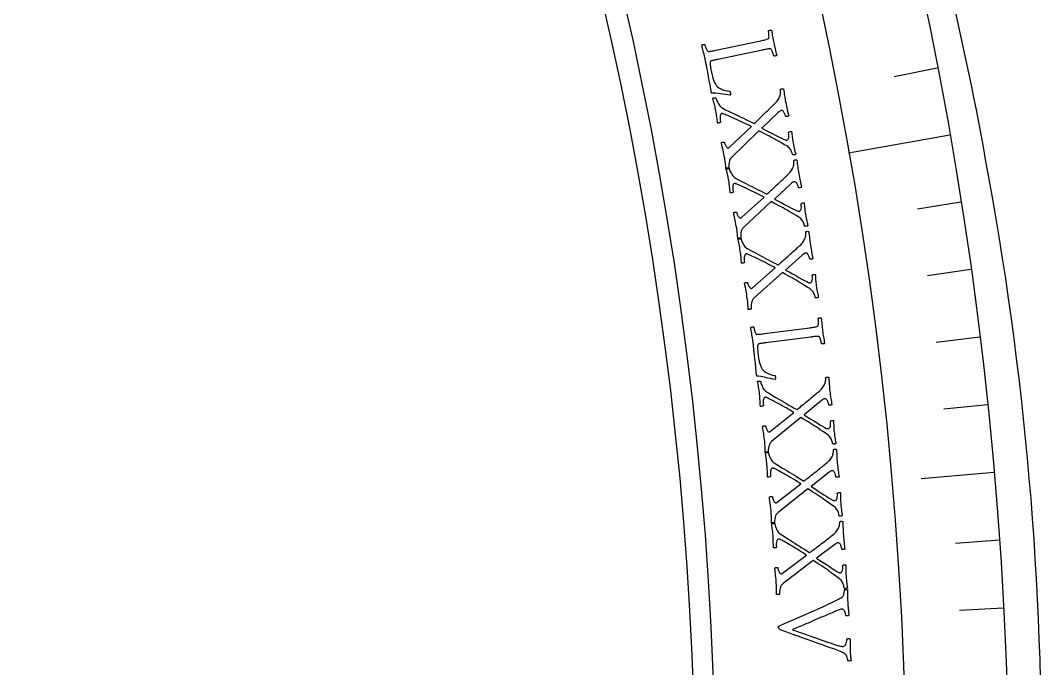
# Model space of a CAD drawing. Header units: millimetres. Extents: x -76 to 76, y -76 to 86.
# Drawn here: x 56.45 to 76.24, y 2.79 to 15.36 of the extents above; entities that cross this region are included whole.
import ezdxf

# ---------------------------------------------------------------- set-up
doc = ezdxf.new("R2010")
doc.units = ezdxf.units.MM
for name, color, linetype in [('CUT_INNER', 6, 'Continuous'), ('CUT_OUTER', 1, 'Continuous'), ('ENGRAVE', 7, 'Continuous'), ('ENGRAVE_FINE', 8, 'Continuous'), ('TEXT', 5, 'Continuous')]:
    doc.layers.add(name, color=color, linetype=linetype)

msp = doc.modelspace()

# ---------------------------------------------------------------- linework, layer by layer
at = {"layer": 'CUT_INNER'}
for centre, radius, start, end in [((0.0001, -0.0002), 69.5399, 92.274707, 357.539245), ((0.0006, 0.0002), 69.5394, 357.538874, 87.725814)]:
    msp.add_arc(centre, radius, start, end, dxfattribs=at)
at = {"layer": 'CUT_OUTER'}
for centre, radius, start, end in [((21.7456, 3.2708), 54.2327, 9.97175, 18.23395), ((13.0817, 1.0018), 63.163, 359.300197, 10.638006)]:
    msp.add_arc(centre, radius, start, end, dxfattribs=at)
at = {"layer": 'ENGRAVE'}
for points in [[(74.4637, 13.13), (72.5042, 12.7845)], [(75.3247, 6.5901), (73.9089, 6.4662)]]:
    msp.add_lwpolyline(points, dxfattribs=at)
for radius in [75.6124, 73.6227, 69.9276]:
    msp.add_circle((0, 0), radius, dxfattribs=at)
at = {"layer": 'ENGRAVE_FINE'}
for points in [[(74.2232, 14.4275), (73.3861, 14.2648)], [(74.6815, 11.8284), (73.8393, 11.695)], [(74.8765, 10.5232), (74.0321, 10.4045)], [(75.0488, 9.2148), (74.2024, 9.1109)], [(75.1982, 7.9036), (74.3501, 7.8145)], [(75.4282, 5.2745), (74.5776, 5.215)], [(75.5088, 3.9572), (74.6572, 3.9126)]]:
    msp.add_lwpolyline(points, dxfattribs=at)
at = {"layer": 'TEXT'}
for points in [[(69.9707, 14.6009), (69.9684, 14.6004), (69.9655, 14.5998), (69.9621, 14.5991), (69.9582, 14.5983), (69.9482, 14.5962), (69.9366, 14.5937), (69.9237, 14.591), (69.9093, 14.5881), (69.8946, 14.5848), (69.8806, 14.5815), (69.8673, 14.5781), (69.8546, 14.5745), (69.8437, 14.5708), (69.8355, 14.5672), (69.83, 14.5637), (69.8272, 14.5601), (69.8229, 14.5478), (69.8203, 14.5346), (69.8194, 14.5206), (69.8201, 14.5057), (69.8223, 14.4882), (69.8258, 14.4666), (69.8305, 14.4408), (69.8365, 14.4107), (69.8599, 14.2967), (69.8669, 14.2672), (69.8757, 14.2365), (69.8866, 14.2048), (69.8994, 14.172), (69.9139, 14.1406), (69.9295, 14.113), (69.9464, 14.0894), (69.9646, 14.0696), (69.9831, 14.0542), (70.0041, 14.04), (70.0276, 14.0269), (70.0536, 14.0151), (70.0827, 14.0046), (70.1159, 13.9959), (70.1531, 13.9889), (70.1942, 13.9836), (70.2004, 13.9813), (70.2055, 13.9761), (70.2095, 13.968), (70.2125, 13.957), (70.2152, 13.9396), (70.2156, 13.9251), (70.2139, 13.9134), (70.2099, 13.9045), (70.1646, 13.911), (70.1179, 13.9179), (70.0697, 13.9251), (70.0201, 13.9327), (69.9718, 13.9394), (69.9275, 13.9437), (69.8871, 13.9457), (69.8507, 13.9454), (69.8346, 14.0272), (69.819, 14.1088), (69.8038, 14.1902), (69.7892, 14.2715), (69.7739, 14.3552), (69.7569, 14.444), (69.7382, 14.5378), (69.7178, 14.6366), (69.7104, 14.6708), (69.703, 14.7032), (69.6956, 14.7336), (69.6881, 14.7621), (69.6808, 14.79), (69.6737, 14.8185), (69.6669, 14.8476), (69.6604, 14.8772), (69.6645, 14.8819), (69.6705, 14.8856), (69.6783, 14.8886), (69.6879, 14.8907), (69.6977, 14.8919), (69.7061, 14.8921), (69.713, 14.8914), (69.7186, 14.8897), (69.7204, 14.8822), (69.7231, 14.8723), (69.7268, 14.8598), (69.7314, 14.8448), (69.7368, 14.8289), (69.7427, 14.8134), (69.7492, 14.7985), (69.7562, 14.7841), (69.7633, 14.7718), (69.77, 14.763), (69.7761, 14.7577), (69.7817, 14.756), (69.7959, 14.7551), (69.8117, 14.7556), (69.8291, 14.7573), (69.8482, 14.7603), (69.8684, 14.7641), (69.8894, 14.7682), (69.9112, 14.7726), (69.9337, 14.7773), (70.8009, 14.9605), (70.8234, 14.9654), (70.8453, 14.9702), (70.8665, 14.975), (70.887, 14.9798), (70.9061, 14.9849), (70.923, 14.9905), (70.9378, 14.9965), (70.9505, 15.0031), (70.9557, 15.0072), (70.9594, 15.0147), (70.9616, 15.0255), (70.9623, 15.0397), (70.9619, 15.0558), (70.9611, 15.0722), (70.9598, 15.0889), (70.958, 15.1059), (70.956, 15.1218), (70.9543, 15.1349), (70.9527, 15.1453), (70.9512, 15.1529), (70.9556, 15.1568), (70.9616, 15.1604), (70.9693, 15.1636), (70.9788, 15.1665), (70.9884, 15.1685), (70.9967, 15.169), (71.0037, 15.1679), (71.0094, 15.1654), (71.015, 15.1336), (71.0204, 15.1022), (71.0257, 15.0709), (71.0307, 15.0399), (71.0357, 15.0092), (71.0411, 14.9788), (71.0469, 14.9488), (71.0529, 14.9191), (71.0595, 14.8888), (71.0663, 14.8589), (71.0735, 14.8295), (71.0809, 14.8006), (71.0885, 14.7716), (71.0961, 14.7419), (71.1037, 14.7115), (71.1113, 14.6804), (71.1071, 14.6757), (71.1011, 14.672), (71.0933, 14.669), (71.0837, 14.667), (71.0738, 14.6659), (71.0655, 14.6657), (71.0585, 14.6665), (71.053, 14.6684), (71.0512, 14.676), (71.0485, 14.6861), (71.0449, 14.6988), (71.0403, 14.7141), (71.0351, 14.7303), (71.0296, 14.746), (71.0238, 14.761), (71.0178, 14.7754), (71.0115, 14.7878), (71.0052, 14.7969), (70.9987, 14.8027), (70.992, 14.8052), (70.9803, 14.8057), (70.9671, 14.8052), (70.9524, 14.8037), (70.9364, 14.8013), (70.9193, 14.7982), (70.9014, 14.7948), (70.8827, 14.7911), (70.8634, 14.7871), (70.8602, 14.7865), (70.8571, 14.7858), (70.854, 14.7852), (70.8509, 14.7845), (70.8477, 14.7839), (70.8446, 14.7832), (70.8415, 14.7826), (70.8384, 14.7819)], [(71.2853, 13.766), (71.2926, 13.7288), (71.3001, 13.6932), (71.3076, 13.6593), (71.3152, 13.627), (71.3227, 13.5957), (71.3301, 13.5646), (71.3372, 13.5337), (71.3442, 13.5031), (71.3393, 13.5003), (71.3323, 13.4976), (71.323, 13.495), (71.3116, 13.4926), (71.3005, 13.491), (71.2924, 13.4911), (71.2872, 13.4929), (71.2849, 13.4963), (71.283, 13.5046), (71.2801, 13.5146), (71.2762, 13.5263), (71.2713, 13.5397), (71.2654, 13.5537), (71.2585, 13.5669), (71.2507, 13.5794), (71.242, 13.5911), (71.2323, 13.6008), (71.2214, 13.6069), (71.2095, 13.6095), (71.1964, 13.6087), (71.1844, 13.6047), (71.171, 13.5973), (71.1565, 13.5863), (71.1407, 13.5718), (70.8223, 13.2651), (70.8916, 13.2307), (70.9588, 13.197), (71.024, 13.1639), (71.0872, 13.1314), (71.1458, 13.1016), (71.1973, 13.0764), (71.2417, 13.0558), (71.279, 13.04), (71.2848, 13.0381), (71.2904, 13.0369), (71.2959, 13.0363), (71.3013, 13.0364), (71.3061, 13.0368), (71.3098, 13.0372), (71.3125, 13.0374), (71.314, 13.0377), (71.3213, 13.0406), (71.3286, 13.0469), (71.3357, 13.0564), (71.3428, 13.0692), (71.348, 13.0872), (71.3495, 13.1125), (71.3471, 13.1451), (71.341, 13.1848), (71.3429, 13.1881), (71.3477, 13.1913), (71.3553, 13.1943), (71.3658, 13.1971), (71.3769, 13.1993), (71.3865, 13.2006), (71.3944, 13.2009), (71.4008, 13.2003), (71.4043, 13.17), (71.4076, 13.1416), (71.4107, 13.1148), (71.4136, 13.0898), (71.4167, 13.0651), (71.4204, 13.0393), (71.4247, 13.0124), (71.4296, 12.9843), (71.4369, 12.9457), (71.4441, 12.9103), (71.4513, 12.8782), (71.4583, 12.8494), (71.465, 12.8234), (71.471, 12.7997), (71.4763, 12.7784), (71.4809, 12.7594), (71.4763, 12.7565), (71.4701, 12.7539), (71.4621, 12.7513), (71.4526, 12.7488), (71.4428, 12.7473), (71.434, 12.7474), (71.4262, 12.7492), (71.4195, 12.7528), (71.4182, 12.7585), (71.4156, 12.7671), (71.4118, 12.7787), (71.4069, 12.7931), (71.4005, 12.8094), (71.3923, 12.8261), (71.3825, 12.8433), (71.3709, 12.861), (71.3575, 12.8784), (71.342, 12.8943), (71.3244, 12.909), (71.3048, 12.9223), (71.2524, 12.9519), (71.2036, 12.9796), (71.1584, 13.0052), (71.1168, 13.0289), (71.0769, 13.0513), (71.0368, 13.0733), (70.9965, 13.0948), (70.956, 13.1159), (70.9135, 13.1375), (70.8672, 13.1609), (70.817, 13.1859), (70.7629, 13.2127), (70.2347, 12.7004), (70.2173, 12.6802), (70.2037, 12.6566), (70.194, 12.6297), (70.1881, 12.5995), (70.1851, 12.5685), (70.1843, 12.5392), (70.1856, 12.5116), (70.1889, 12.4858), (70.1843, 12.4822), (70.1777, 12.4792), (70.1691, 12.4768), (70.1585, 12.475), (70.148, 12.4737), (70.1399, 12.473), (70.1342, 12.4729), (70.1307, 12.4732), (70.1276, 12.5027), (70.1246, 12.5301), (70.1219, 12.5554), (70.1195, 12.5786), (70.1167, 12.6019), (70.1131, 12.6274), (70.1087, 12.6552), (70.1035, 12.6853), (70.0958, 12.7265), (70.0882, 12.7649), (70.0807, 12.8006), (70.0733, 12.8334), (70.0656, 12.8662), (70.0572, 12.9016), (70.0482, 12.9398), (70.0386, 12.9807), (70.0431, 12.9853), (70.05, 12.9892), (70.0591, 12.9925), (70.0705, 12.9952), (70.0815, 12.9967), (70.0897, 12.9966), (70.0949, 12.9949), (70.0971, 12.9915), (70.0988, 12.9844), (70.1017, 12.9754), (70.1057, 12.9647), (70.1109, 12.9521), (70.117, 12.9389), (70.124, 12.9263), (70.1318, 12.9142), (70.1405, 12.9027), (70.1496, 12.8931), (70.1588, 12.8867), (70.1681, 12.8836), (70.1775, 12.8837), (70.1798, 12.8843), (70.1823, 12.8854), (70.1852, 12.8869), (70.1884, 12.8889), (70.1916, 12.8912), (70.1943, 12.8935), (70.1967, 12.8959), (70.1986, 12.8983), (70.6213, 13.299), (70.5857, 13.3167), (70.5483, 13.3349), (70.509, 13.3537), (70.4678, 13.373), (70.4259, 13.3925), (70.3845, 13.4116), (70.3435, 13.4303), (70.303, 13.4487), (70.2639, 13.4663), (70.2273, 13.4823), (70.1931, 13.4969), (70.1613, 13.5101), (70.1332, 13.5216), (70.1097, 13.5309), (70.091, 13.5382), (70.077, 13.5435), (70.0744, 13.5442), (70.0713, 13.5451), (70.0675, 13.5461), (70.0632, 13.5473), (70.0586, 13.5483), (70.0538, 13.5487), (70.0488, 13.5486), (70.0437, 13.5478), (70.0349, 13.5439), (70.0274, 13.5355), (70.0211, 13.5229), (70.016, 13.5059), (70.0132, 13.4838), (70.0135, 13.4558), (70.017, 13.422), (70.0235, 13.3824), (70.019, 13.3786), (70.0125, 13.3751), (70.004, 13.372), (69.9936, 13.3691), (69.9833, 13.3669), (69.9753, 13.3659), (69.9695, 13.3659), (69.9659, 13.367), (69.9625, 13.3956), (69.9589, 13.4243), (69.9552, 13.4534), (69.9513, 13.4826), (69.947, 13.5118), (69.9425, 13.5407), (69.9376, 13.5692), (69.9323, 13.5974), (69.9247, 13.6353), (69.9173, 13.6703), (69.91, 13.7024), (69.9028, 13.7316), (69.8956, 13.7595), (69.8882, 13.788), (69.8805, 13.8169), (69.8726, 13.8463), (69.8782, 13.8491), (69.8854, 13.8513), (69.8943, 13.8528), (69.9047, 13.8537), (69.9148, 13.8542), (69.9227, 13.8543), (69.9284, 13.8542), (69.9318, 13.8537), (69.9335, 13.8475), (69.937, 13.8372), (69.9422, 13.8228), (69.9492, 13.8043), (69.9579, 13.7835), (69.9683, 13.7622), (69.9804, 13.7405), (69.9942, 13.7183), (70.0096, 13.6974), (70.0264, 13.6796), (70.0447, 13.6648), (70.0643, 13.6532), (70.1207, 13.6252), (70.1746, 13.5985), (70.226, 13.5732), (70.275, 13.5493), (70.3228, 13.5262), (70.3708, 13.5031), (70.4188, 13.4802), (70.4669, 13.4573), (70.516, 13.434), (70.5672, 13.4095), (70.6202, 13.3838), (70.6753, 13.357), (70.6928, 13.3731), (70.7123, 13.3914), (70.7336, 13.4118), (70.7569, 13.4344), (70.7814, 13.4582), (70.8064, 13.4824), (70.8321, 13.5071), (70.8584, 13.5321), (70.8844, 13.557), (70.9096, 13.5811), (70.9338, 13.6046), (70.957, 13.6273), (70.9787, 13.6487), (70.9984, 13.668), (71.016, 13.6854), (71.0316, 13.7007), (71.0444, 13.7132), (71.0535, 13.7221), (71.0589, 13.7275), (71.0607, 13.7293), (71.0832, 13.7509), (71.1029, 13.7716), (71.1198, 13.7914), (71.1338, 13.8102), (71.146, 13.8292), (71.157, 13.8495), (71.167, 13.8711), (71.176, 13.894), (71.181, 13.9097), (71.1846, 13.9261), (71.1869, 13.9432), (71.1878, 13.961), (71.1877, 13.978), (71.1872, 13.9929), (71.1861, 14.0057), (71.1845, 14.0163), (71.1853, 14.0203), (71.1895, 14.0238), (71.197, 14.027), (71.2079, 14.0297), (71.2194, 14.0314), (71.2291, 14.0316), (71.2369, 14.0304), (71.2429, 14.0278), (71.249, 13.9909), (71.2544, 13.9568), (71.2591, 13.9254), (71.2632, 13.8967), (71.2673, 13.8681), (71.2724, 13.8368), (71.2784, 13.8028), (71.2853, 13.766)], [(71.5382, 12.3844), (71.5449, 12.347), (71.5517, 12.3113), (71.5585, 12.2773), (71.5655, 12.2448), (71.5724, 12.2134), (71.5792, 12.1822), (71.5857, 12.1512), (71.5921, 12.1204), (71.5871, 12.1177), (71.58, 12.1151), (71.5707, 12.1127), (71.5592, 12.1105), (71.5482, 12.1092), (71.54, 12.1094), (71.5349, 12.1113), (71.5327, 12.1147), (71.5309, 12.123), (71.5282, 12.1331), (71.5245, 12.1449), (71.5199, 12.1584), (71.5142, 12.1725), (71.5076, 12.1858), (71.5001, 12.1984), (71.4916, 12.2104), (71.482, 12.2202), (71.4713, 12.2265), (71.4594, 12.2294), (71.4464, 12.2288), (71.4342, 12.2251), (71.4208, 12.2179), (71.406, 12.2072), (71.39, 12.193), (71.0657, 11.8925), (71.1343, 11.8568), (71.2008, 11.8218), (71.2654, 11.7874), (71.3279, 11.7537), (71.3859, 11.7228), (71.4369, 11.6966), (71.4809, 11.6752), (71.518, 11.6586), (71.5237, 11.6566), (71.5293, 11.6553), (71.5348, 11.6546), (71.5401, 11.6546), (71.5449, 11.6549), (71.5487, 11.6552), (71.5513, 11.6554), (71.5529, 11.6556), (71.5603, 11.6585), (71.5676, 11.6646), (71.575, 11.6739), (71.5823, 11.6866), (71.5879, 11.7045), (71.5898, 11.7298), (71.5881, 11.7624), (71.5827, 11.8023), (71.5847, 11.8055), (71.5895, 11.8086), (71.5972, 11.8114), (71.6077, 11.814), (71.6189, 11.8161), (71.6285, 11.8172), (71.6365, 11.8173), (71.6428, 11.8165), (71.6457, 11.7862), (71.6485, 11.7577), (71.6511, 11.7309), (71.6535, 11.7058), (71.6561, 11.6811), (71.6593, 11.6552), (71.6631, 11.6282), (71.6674, 11.6001), (71.674, 11.5613), (71.6805, 11.5258), (71.687, 11.4936), (71.6935, 11.4646), (71.6997, 11.4385), (71.7053, 11.4147), (71.7102, 11.3932), (71.7144, 11.3741), (71.7097, 11.3714), (71.7034, 11.3688), (71.6955, 11.3664), (71.6859, 11.3642), (71.676, 11.3628), (71.6672, 11.3631), (71.6595, 11.3651), (71.6529, 11.3687), (71.6516, 11.3745), (71.6492, 11.3831), (71.6457, 11.3948), (71.641, 11.4094), (71.6349, 11.4257), (71.6271, 11.4426), (71.6176, 11.46), (71.6064, 11.4779), (71.5933, 11.4955), (71.5781, 11.5118), (71.5608, 11.5268), (71.5414, 11.5405), (71.4896, 11.5711), (71.4414, 11.5997), (71.3967, 11.6262), (71.3556, 11.6507), (71.3161, 11.6739), (71.2764, 11.6966), (71.2366, 11.7189), (71.1965, 11.7407), (71.1544, 11.7632), (71.1085, 11.7875), (71.0588, 11.8135), (71.0053, 11.8413), (70.4672, 11.3393), (70.4494, 11.3194), (70.4354, 11.2961), (70.4251, 11.2694), (70.4187, 11.2393), (70.4151, 11.2084), (70.4137, 11.1791), (70.4145, 11.1515), (70.4174, 11.1256), (70.4127, 11.1221), (70.406, 11.1192), (70.3973, 11.117), (70.3867, 11.1154), (70.3762, 11.1143), (70.3681, 11.1138), (70.3623, 11.1137), (70.3589, 11.1142), (70.3563, 11.1438), (70.3539, 11.1712), (70.3517, 11.1965), (70.3497, 11.2198), (70.3474, 11.2431), (70.3443, 11.2687), (70.3404, 11.2965), (70.3358, 11.3267), (70.3289, 11.3681), (70.322, 11.4067), (70.3152, 11.4424), (70.3084, 11.4754), (70.3014, 11.5083), (70.2937, 11.5439), (70.2854, 11.5823), (70.2766, 11.6233), (70.2812, 11.6278), (70.2881, 11.6317), (70.2973, 11.6348), (70.3088, 11.6372), (70.3199, 11.6385), (70.328, 11.6383), (70.3331, 11.6364), (70.3353, 11.633), (70.3369, 11.6259), (70.3396, 11.6169), (70.3434, 11.606), (70.3483, 11.5934), (70.3542, 11.5801), (70.3609, 11.5673), (70.3685, 11.5551), (70.377, 11.5434), (70.3859, 11.5336), (70.395, 11.5271), (70.4042, 11.5237), (70.4136, 11.5237), (70.4159, 11.5242), (70.4185, 11.5253), (70.4214, 11.5267), (70.4246, 11.5287), (70.4278, 11.5309), (70.4306, 11.5332), (70.433, 11.5355), (70.435, 11.5379), (70.8654, 11.9303), (70.8301, 11.9487), (70.7931, 11.9676), (70.7541, 11.9871), (70.7133, 12.0073), (70.6718, 12.0275), (70.6307, 12.0474), (70.5901, 12.067), (70.55, 12.0862), (70.5113, 12.1044), (70.475, 12.1212), (70.4411, 12.1365), (70.4096, 12.1503), (70.3816, 12.1623), (70.3583, 12.1721), (70.3398, 12.1798), (70.3259, 12.1853), (70.3233, 12.1861), (70.3202, 12.187), (70.3165, 12.1881), (70.3122, 12.1894), (70.3076, 12.1905), (70.3028, 12.191), (70.2978, 12.1909), (70.2926, 12.1903), (70.2838, 12.1865), (70.2761, 12.1783), (70.2696, 12.1657), (70.2642, 12.1488), (70.261, 12.1268), (70.2607, 12.0989), (70.2635, 12.065), (70.2693, 12.0252), (70.2647, 12.0215), (70.2581, 12.0182), (70.2496, 12.0152), (70.2391, 12.0125), (70.2288, 12.0106), (70.2208, 12.0097), (70.2149, 12.0098), (70.2114, 12.011), (70.2086, 12.0396), (70.2056, 12.0684), (70.2024, 12.0975), (70.199, 12.1268), (70.1954, 12.1561), (70.1913, 12.1851), (70.187, 12.2137), (70.1823, 12.2419), (70.1754, 12.28), (70.1686, 12.3152), (70.162, 12.3474), (70.1554, 12.3767), (70.1487, 12.4048), (70.1418, 12.4334), (70.1347, 12.4624), (70.1274, 12.492), (70.133, 12.4947), (70.1403, 12.4967), (70.1492, 12.4981), (70.1596, 12.4988), (70.1698, 12.4991), (70.1777, 12.4991), (70.1833, 12.4988), (70.1867, 12.4982), (70.1883, 12.492), (70.1916, 12.4817), (70.1965, 12.4672), (70.2031, 12.4485), (70.2114, 12.4276), (70.2214, 12.4061), (70.2331, 12.3841), (70.2465, 12.3616), (70.2615, 12.3404), (70.278, 12.3223), (70.2959, 12.3072), (70.3154, 12.2953), (70.3711, 12.2661), (70.4245, 12.2384), (70.4754, 12.2122), (70.524, 12.1873), (70.5713, 12.1632), (70.6188, 12.1392), (70.6664, 12.1154), (70.714, 12.0916), (70.7627, 12.0673), (70.8134, 12.0418), (70.8659, 12.0151), (70.9204, 11.9872), (70.9383, 12.003), (70.9581, 12.0209), (70.9799, 12.0409), (71.0035, 12.063), (71.0285, 12.0864), (71.054, 12.1101), (71.0801, 12.1343), (71.1069, 12.1588), (71.1334, 12.1831), (71.159, 12.2068), (71.1837, 12.2298), (71.2073, 12.2521), (71.2295, 12.273), (71.2495, 12.292), (71.2675, 12.309), (71.2834, 12.324), (71.2963, 12.3362), (71.3056, 12.345), (71.3112, 12.3502), (71.313, 12.352), (71.3359, 12.3732), (71.356, 12.3935), (71.3732, 12.4129), (71.3877, 12.4315), (71.4002, 12.4502), (71.4117, 12.4703), (71.4221, 12.4917), (71.4314, 12.5144), (71.4367, 12.5301), (71.4407, 12.5464), (71.4433, 12.5634), (71.4445, 12.5812), (71.4448, 12.5983), (71.4446, 12.6132), (71.4437, 12.6259), (71.4423, 12.6366), (71.4432, 12.6405), (71.4475, 12.644), (71.455, 12.647), (71.4659, 12.6495), (71.4775, 12.651), (71.4872, 12.6511), (71.495, 12.6497), (71.5009, 12.6469), (71.5063, 12.6099), (71.5111, 12.5757), (71.5152, 12.5442), (71.5187, 12.5155), (71.5223, 12.4868), (71.5267, 12.4554), (71.532, 12.4213), (71.5382, 12.3844)], [(71.7644, 10.9982), (71.7704, 10.9607), (71.7764, 10.9248), (71.7826, 10.8906), (71.789, 10.8581), (71.7953, 10.8265), (71.8014, 10.7951), (71.8074, 10.764), (71.8131, 10.7332), (71.8082, 10.7305), (71.801, 10.7281), (71.7917, 10.7259), (71.7801, 10.7239), (71.769, 10.7228), (71.7609, 10.7232), (71.7558, 10.7251), (71.7536, 10.7286), (71.7521, 10.737), (71.7495, 10.7471), (71.7461, 10.7589), (71.7417, 10.7726), (71.7363, 10.7867), (71.73, 10.8002), (71.7227, 10.813), (71.7144, 10.825), (71.7051, 10.8351), (71.6945, 10.8416), (71.6826, 10.8447), (71.6696, 10.8444), (71.6574, 10.8409), (71.6438, 10.8339), (71.6288, 10.8235), (71.6125, 10.8097), (71.2825, 10.5155), (71.3503, 10.4785), (71.4162, 10.4422), (71.4801, 10.4065), (71.5419, 10.3717), (71.5993, 10.3396), (71.6498, 10.3124), (71.6934, 10.2902), (71.7301, 10.2729), (71.7358, 10.2708), (71.7414, 10.2694), (71.7468, 10.2686), (71.7522, 10.2685), (71.757, 10.2687), (71.7608, 10.2689), (71.7634, 10.2691), (71.765, 10.2692), (71.7724, 10.2719), (71.7799, 10.2779), (71.7874, 10.2871), (71.795, 10.2996), (71.8009, 10.3174), (71.8033, 10.3427), (71.8022, 10.3753), (71.7976, 10.4152), (71.7997, 10.4185), (71.8045, 10.4214), (71.8123, 10.4241), (71.8229, 10.4265), (71.8341, 10.4284), (71.8437, 10.4293), (71.8517, 10.4293), (71.858, 10.4284), (71.8603, 10.398), (71.8625, 10.3694), (71.8646, 10.3426), (71.8665, 10.3175), (71.8687, 10.2927), (71.8714, 10.2668), (71.8746, 10.2397), (71.8784, 10.2115), (71.8842, 10.1726), (71.8901, 10.137), (71.896, 10.1046), (71.9019, 10.0755), (71.9076, 10.0493), (71.9127, 10.0254), (71.9172, 10.0038), (71.921, 9.9847), (71.9163, 9.982), (71.9099, 9.9796), (71.9019, 9.9773), (71.8923, 9.9752), (71.8824, 9.9741), (71.8736, 9.9745), (71.8659, 9.9767), (71.8594, 9.9805), (71.8582, 9.9862), (71.856, 9.9949), (71.8527, 10.0066), (71.8483, 10.0213), (71.8425, 10.0377), (71.8351, 10.0548), (71.8259, 10.0724), (71.815, 10.0905), (71.8023, 10.1084), (71.7874, 10.1249), (71.7704, 10.1402), (71.7513, 10.1543), (71.7001, 10.1859), (71.6524, 10.2154), (71.6083, 10.2428), (71.5676, 10.2681), (71.5286, 10.2921), (71.4894, 10.3156), (71.4499, 10.3386), (71.4103, 10.3612), (71.3686, 10.3845), (71.3232, 10.4096), (71.274, 10.4366), (71.2211, 10.4654), (70.6734, 9.974), (70.6552, 9.9544), (70.6407, 9.9314), (70.63, 9.9049), (70.6229, 9.8749), (70.6188, 9.8441), (70.6168, 9.8148), (70.617, 9.7872), (70.6194, 9.7612), (70.6146, 9.7579), (70.6079, 9.7551), (70.5992, 9.7531), (70.5885, 9.7516), (70.5781, 9.7508), (70.5699, 9.7504), (70.5642, 9.7505), (70.5607, 9.751), (70.5587, 9.7806), (70.5568, 9.8081), (70.5551, 9.8335), (70.5536, 9.8567), (70.5517, 9.8801), (70.5491, 9.9057), (70.5458, 9.9337), (70.5417, 9.9639), (70.5356, 10.0054), (70.5295, 10.0441), (70.5234, 10.08), (70.5173, 10.1131), (70.5108, 10.1461), (70.5039, 10.1819), (70.4964, 10.2204), (70.4883, 10.2616), (70.493, 10.266), (70.5, 10.2697), (70.5092, 10.2727), (70.5207, 10.2749), (70.5318, 10.276), (70.54, 10.2755), (70.5451, 10.2736), (70.5472, 10.2702), (70.5486, 10.263), (70.5512, 10.2539), (70.5548, 10.243), (70.5594, 10.2303), (70.5651, 10.2169), (70.5716, 10.204), (70.5789, 10.1916), (70.5871, 10.1798), (70.5959, 10.1698), (70.6048, 10.1631), (70.614, 10.1596), (70.6234, 10.1593), (70.6256, 10.1599), (70.6282, 10.1608), (70.6312, 10.1623), (70.6345, 10.1641), (70.6377, 10.1663), (70.6406, 10.1685), (70.643, 10.1708), (70.645, 10.1731), (71.0829, 10.5572), (71.048, 10.5762), (71.0113, 10.5958), (70.9728, 10.6161), (70.9324, 10.637), (70.8913, 10.6581), (70.8506, 10.6788), (70.8104, 10.6991), (70.7706, 10.7191), (70.7323, 10.7381), (70.6963, 10.7556), (70.6627, 10.7715), (70.6314, 10.7859), (70.6037, 10.7984), (70.5807, 10.8087), (70.5622, 10.8167), (70.5484, 10.8225), (70.5459, 10.8233), (70.5428, 10.8243), (70.5391, 10.8255), (70.5349, 10.8269), (70.5302, 10.828), (70.5255, 10.8286), (70.5205, 10.8287), (70.5153, 10.8282), (70.5064, 10.8245), (70.4986, 10.8165), (70.4918, 10.8041), (70.4861, 10.7873), (70.4824, 10.7653), (70.4816, 10.7374), (70.4838, 10.7035), (70.4888, 10.6636), (70.4841, 10.66), (70.4775, 10.6568), (70.4689, 10.6539), (70.4584, 10.6515), (70.448, 10.6497), (70.4399, 10.649), (70.4341, 10.6492), (70.4306, 10.6505), (70.4283, 10.6791), (70.4259, 10.708), (70.4233, 10.7372), (70.4205, 10.7665), (70.4174, 10.7959), (70.4139, 10.8249), (70.4101, 10.8536), (70.4059, 10.8819), (70.3998, 10.9202), (70.3937, 10.9555), (70.3877, 10.9878), (70.3817, 11.0172), (70.3756, 11.0454), (70.3693, 11.0741), (70.3627, 11.1033), (70.3559, 11.133), (70.3616, 11.1356), (70.3689, 11.1375), (70.3778, 11.1387), (70.3883, 11.1392), (70.3984, 11.1393), (70.4063, 11.1391), (70.412, 11.1387), (70.4154, 11.1381), (70.4168, 11.1319), (70.4199, 11.1214), (70.4245, 11.1068), (70.4308, 11.0881), (70.4387, 11.067), (70.4483, 11.0453), (70.4595, 11.0231), (70.4725, 11.0004), (70.4871, 10.9789), (70.5032, 10.9604), (70.5209, 10.945), (70.5401, 10.9327), (70.5953, 10.9025), (70.6481, 10.8738), (70.6985, 10.8465), (70.7465, 10.8207), (70.7934, 10.7957), (70.8404, 10.7708), (70.8875, 10.746), (70.9347, 10.7213), (70.9829, 10.6961), (71.0331, 10.6697), (71.0851, 10.642), (71.1391, 10.613), (71.1572, 10.6285), (71.1774, 10.646), (71.1995, 10.6656), (71.2236, 10.6872), (71.249, 10.7101), (71.275, 10.7333), (71.3016, 10.7569), (71.3288, 10.7809), (71.3558, 10.8048), (71.3819, 10.8279), (71.4069, 10.8504), (71.431, 10.8722), (71.4536, 10.8928), (71.474, 10.9113), (71.4923, 10.928), (71.5084, 10.9427), (71.5217, 10.9547), (71.5311, 10.9632), (71.5368, 10.9684), (71.5386, 10.9701), (71.5619, 10.9908), (71.5824, 11.0108), (71.6, 11.0299), (71.6148, 11.0481), (71.6277, 11.0666), (71.6395, 11.0865), (71.6504, 11.1077), (71.6602, 11.1302), (71.6658, 11.1457), (71.67, 11.162), (71.673, 11.179), (71.6746, 11.1967), (71.6752, 11.2138), (71.6752, 11.2287), (71.6746, 11.2415), (71.6734, 11.2521), (71.6744, 11.2561), (71.6787, 11.2595), (71.6863, 11.2623), (71.6973, 11.2646), (71.7089, 11.2659), (71.7186, 11.2657), (71.7264, 11.2642), (71.7322, 11.2613), (71.7369, 11.2242), (71.741, 11.1899), (71.7445, 11.1584), (71.7474, 11.1296), (71.7504, 11.1009), (71.7543, 11.0694), (71.759, 11.0351), (71.7644, 10.9982)], [(70.8959, 9.1026), (70.8935, 9.1023), (70.8906, 9.1019), (70.8872, 9.1015), (70.8833, 9.101), (70.873, 9.0997), (70.8614, 9.0982), (70.8483, 9.0965), (70.8337, 9.0946), (70.8188, 9.0926), (70.8045, 9.0904), (70.791, 9.0879), (70.7781, 9.0854), (70.7669, 9.0826), (70.7585, 9.0796), (70.7527, 9.0765), (70.7497, 9.0732), (70.7444, 9.0612), (70.7408, 9.0483), (70.7388, 9.0344), (70.7383, 9.0195), (70.7392, 9.0019), (70.7409, 8.9801), (70.7436, 8.9539), (70.7473, 8.9235), (70.7617, 8.8081), (70.7663, 8.7781), (70.7728, 8.7468), (70.7812, 8.7143), (70.7914, 8.6806), (70.8033, 8.6482), (70.8168, 8.6195), (70.8318, 8.5946), (70.8484, 8.5735), (70.8656, 8.5567), (70.8855, 8.5409), (70.9079, 8.526), (70.9328, 8.5121), (70.9611, 8.4994), (70.9935, 8.4882), (71.03, 8.4783), (71.0706, 8.4699), (71.0766, 8.4671), (71.0812, 8.4615), (71.0846, 8.4531), (71.0868, 8.4418), (71.0881, 8.4243), (71.0874, 8.4098), (71.0847, 8.3983), (71.0801, 8.3897), (71.0355, 8.3997), (70.9894, 8.4102), (70.9419, 8.4212), (70.8931, 8.4327), (70.8454, 8.4431), (70.8016, 8.4508), (70.7615, 8.456), (70.7252, 8.4585), (70.7155, 8.5413), (70.7063, 8.6239), (70.6975, 8.7062), (70.6892, 8.7884), (70.6805, 8.873), (70.6705, 8.9629), (70.6592, 9.0578), (70.6466, 9.158), (70.6419, 9.1927), (70.637, 9.2255), (70.6319, 9.2564), (70.6267, 9.2854), (70.6216, 9.3138), (70.6168, 9.3427), (70.6122, 9.3723), (70.608, 9.4024), (70.6126, 9.4066), (70.6188, 9.4099), (70.6268, 9.4123), (70.6366, 9.4136), (70.6464, 9.4141), (70.6548, 9.4136), (70.6617, 9.4124), (70.667, 9.4102), (70.6682, 9.4026), (70.6702, 9.3925), (70.6729, 9.3798), (70.6763, 9.3645), (70.6804, 9.3482), (70.6851, 9.3323), (70.6904, 9.3169), (70.6964, 9.3021), (70.7025, 9.2892), (70.7084, 9.2799), (70.7141, 9.2742), (70.7196, 9.272), (70.7337, 9.2701), (70.7494, 9.2693), (70.7669, 9.2696), (70.7862, 9.2711), (70.8066, 9.2734), (70.8279, 9.2758), (70.8499, 9.2785), (70.8727, 9.2814), (71.7516, 9.3965), (71.7744, 9.3996), (71.7966, 9.4027), (71.8181, 9.4058), (71.8389, 9.409), (71.8583, 9.4126), (71.8757, 9.4168), (71.8909, 9.4217), (71.904, 9.4273), (71.9096, 9.431), (71.9139, 9.4381), (71.9169, 9.4487), (71.9186, 9.4629), (71.9195, 9.4789), (71.92, 9.4954), (71.92, 9.5121), (71.9195, 9.5292), (71.9188, 9.5451), (71.9181, 9.5583), (71.9173, 9.5688), (71.9165, 9.5766), (71.9211, 9.5801), (71.9274, 9.5832), (71.9353, 9.5858), (71.945, 9.588), (71.9547, 9.5892), (71.963, 9.589), (71.97, 9.5874), (71.9755, 9.5844), (71.9786, 9.5524), (71.9815, 9.5206), (71.9843, 9.489), (71.9869, 9.4577), (71.9895, 9.4267), (71.9925, 9.396), (71.9959, 9.3656), (71.9996, 9.3356), (72.0038, 9.3048), (72.0083, 9.2745), (72.0131, 9.2446), (72.0183, 9.2152), (72.0236, 9.1857), (72.0289, 9.1555), (72.0341, 9.1246), (72.0392, 9.093), (72.0346, 9.0887), (72.0284, 9.0854), (72.0204, 9.0831), (72.0106, 9.0818), (72.0007, 9.0814), (71.9924, 9.0819), (71.9855, 9.0833), (71.9801, 9.0856), (71.979, 9.0933), (71.9771, 9.1036), (71.9744, 9.1166), (71.971, 9.1321), (71.9671, 9.1487), (71.9629, 9.1647), (71.9583, 9.1802), (71.9534, 9.195), (71.9481, 9.2079), (71.9425, 9.2175), (71.9364, 9.2237), (71.93, 9.2267), (71.9183, 9.2281), (71.9051, 9.2287), (71.8904, 9.2284), (71.8743, 9.2272), (71.8569, 9.2254), (71.8388, 9.2234), (71.82, 9.2212), (71.8003, 9.2187), (71.7972, 9.2183), (71.794, 9.2179), (71.7909, 9.2175), (71.7877, 9.2171), (71.7845, 9.2167), (71.7814, 9.2163), (71.7782, 9.2159), (71.775, 9.2155)], [(72.1414, 8.1679), (72.1458, 8.1302), (72.1505, 8.0941), (72.1553, 8.0597), (72.1604, 8.0269), (72.1655, 7.9951), (72.1704, 7.9636), (72.1751, 7.9322), (72.1796, 7.9012), (72.1745, 7.8987), (72.1673, 7.8966), (72.1579, 7.8947), (72.1463, 7.8932), (72.1351, 7.8925), (72.127, 7.8933), (72.122, 7.8954), (72.12, 7.899), (72.1187, 7.9074), (72.1166, 7.9176), (72.1136, 7.9296), (72.1098, 7.9433), (72.105, 7.9577), (72.0992, 7.9714), (72.0924, 7.9845), (72.0846, 7.9969), (72.0756, 8.0072), (72.0653, 8.0142), (72.0536, 8.0178), (72.0406, 8.0179), (72.0282, 8.0149), (72.0143, 8.0085), (71.999, 7.9987), (71.9822, 7.9855), (71.6408, 7.7045), (71.7072, 7.6649), (71.7716, 7.626), (71.834, 7.5879), (71.8944, 7.5506), (71.9505, 7.5163), (71.9999, 7.4872), (72.0426, 7.4632), (72.0786, 7.4445), (72.0842, 7.4422), (72.0897, 7.4406), (72.0951, 7.4396), (72.1005, 7.4392), (72.1053, 7.4393), (72.109, 7.4393), (72.1117, 7.4394), (72.1133, 7.4395), (72.1208, 7.4419), (72.1285, 7.4475), (72.1364, 7.4565), (72.1445, 7.4687), (72.1511, 7.4862), (72.1545, 7.5114), (72.1547, 7.544), (72.1517, 7.5841), (72.1538, 7.5872), (72.1588, 7.59), (72.1666, 7.5924), (72.1773, 7.5944), (72.1886, 7.5958), (72.1982, 7.5963), (72.2062, 7.596), (72.2125, 7.5948), (72.2136, 7.5644), (72.2147, 7.5358), (72.2157, 7.5089), (72.2166, 7.4837), (72.2178, 7.4589), (72.2195, 7.4328), (72.2217, 7.4057), (72.2244, 7.3773), (72.2286, 7.3382), (72.233, 7.3024), (72.2377, 7.2698), (72.2425, 7.2406), (72.2471, 7.2141), (72.2513, 7.19), (72.2549, 7.1683), (72.258, 7.149), (72.2532, 7.1466), (72.2467, 7.1444), (72.2386, 7.1424), (72.2289, 7.1407), (72.219, 7.1399), (72.2102, 7.1408), (72.2026, 7.1432), (72.1962, 7.1472), (72.1953, 7.153), (72.1935, 7.1618), (72.1906, 7.1736), (72.1868, 7.1885), (72.1817, 7.2051), (72.1749, 7.2224), (72.1664, 7.2404), (72.1562, 7.259), (72.1442, 7.2773), (72.13, 7.2944), (72.1136, 7.3104), (72.0951, 7.3252), (72.0452, 7.3588), (71.9987, 7.3901), (71.9556, 7.4192), (71.916, 7.4461), (71.878, 7.4716), (71.8397, 7.4966), (71.8012, 7.5212), (71.7625, 7.5454), (71.7218, 7.5703), (71.6774, 7.5972), (71.6293, 7.6261), (71.5775, 7.6569), (71.0109, 7.1874), (70.992, 7.1686), (70.9766, 7.1461), (70.9648, 7.1201), (70.9566, 7.0904), (70.9512, 7.0597), (70.9481, 7.0306), (70.9472, 7.003), (70.9486, 6.9769), (70.9437, 6.9737), (70.9369, 6.9713), (70.9281, 6.9695), (70.9174, 6.9686), (70.9069, 6.9681), (70.8988, 6.9681), (70.893, 6.9684), (70.8896, 6.969), (70.8887, 6.9987), (70.8879, 7.0262), (70.8872, 7.0516), (70.8866, 7.0749), (70.8856, 7.0983), (70.884, 7.1241), (70.8818, 7.1521), (70.8789, 7.1825), (70.8745, 7.2242), (70.8699, 7.2631), (70.8652, 7.2992), (70.8604, 7.3325), (70.8553, 7.3658), (70.8497, 7.4018), (70.8437, 7.4406), (70.8373, 7.4821), (70.8422, 7.4863), (70.8493, 7.4897), (70.8586, 7.4923), (70.8702, 7.4941), (70.8814, 7.4947), (70.8894, 7.494), (70.8945, 7.4918), (70.8965, 7.4883), (70.8976, 7.4811), (70.8998, 7.4719), (70.903, 7.4609), (70.9071, 7.448), (70.9122, 7.4343), (70.9182, 7.4212), (70.9251, 7.4086), (70.9328, 7.3964), (70.9412, 7.3861), (70.9498, 7.379), (70.9589, 7.3752), (70.9682, 7.3746), (70.9705, 7.375), (70.9732, 7.3759), (70.9762, 7.3772), (70.9795, 7.3789), (70.9828, 7.3809), (70.9858, 7.383), (70.9883, 7.3852), (70.9904, 7.3875), (71.443, 7.7541), (71.409, 7.7744), (71.373, 7.7955), (71.3353, 7.8173), (71.2958, 7.8398), (71.2555, 7.8624), (71.2157, 7.8847), (71.1763, 7.9066), (71.1374, 7.9281), (71.0998, 7.9486), (71.0645, 7.9675), (71.0316, 7.9847), (71.0009, 8.0004), (70.9737, 8.014), (70.9511, 8.0251), (70.933, 8.0339), (70.9194, 8.0402), (70.9169, 8.0411), (70.9138, 8.0422), (70.9102, 8.0435), (70.906, 8.0451), (70.9015, 8.0464), (70.8967, 8.0472), (70.8917, 8.0474), (70.8865, 8.0471), (70.8775, 8.0438), (70.8693, 8.0361), (70.8621, 8.024), (70.8557, 8.0074), (70.8512, 7.9856), (70.8493, 7.9577), (70.8501, 7.9238), (70.8536, 7.8837), (70.8487, 7.8803), (70.842, 7.8774), (70.8333, 7.8749), (70.8227, 7.8728), (70.8123, 7.8715), (70.8042, 7.871), (70.7984, 7.8715), (70.7949, 7.8729), (70.7938, 7.9016), (70.7925, 7.9306), (70.791, 7.9598), (70.7893, 7.9893), (70.7874, 8.0187), (70.7851, 8.0478), (70.7824, 8.0767), (70.7794, 8.1052), (70.7748, 8.1436), (70.7701, 8.1791), (70.7653, 8.2117), (70.7604, 8.2413), (70.7555, 8.2697), (70.7503, 8.2986), (70.7449, 8.3281), (70.7393, 8.358), (70.7451, 8.3603), (70.7524, 8.3619), (70.7614, 8.3628), (70.7719, 8.3629), (70.782, 8.3626), (70.7899, 8.3621), (70.7955, 8.3615), (70.7989, 8.3608), (70.8001, 8.3545), (70.8027, 8.3439), (70.8068, 8.3292), (70.8123, 8.3102), (70.8194, 8.2888), (70.8281, 8.2667), (70.8385, 8.2441), (70.8506, 8.2209), (70.8643, 8.1988), (70.8796, 8.1798), (70.8967, 8.1637), (70.9154, 8.1506), (70.9694, 8.1183), (71.021, 8.0875), (71.0703, 8.0582), (71.1173, 8.0306), (71.1632, 8.0037), (71.2092, 7.977), (71.2552, 7.9504), (71.3014, 7.9239), (71.3486, 7.8968), (71.3977, 7.8684), (71.4486, 7.8387), (71.5014, 7.8076), (71.5201, 7.8223), (71.5409, 7.8391), (71.5638, 7.8577), (71.5887, 7.8784), (71.615, 7.9003), (71.6419, 7.9225), (71.6694, 7.945), (71.6975, 7.9679), (71.7255, 7.9907), (71.7524, 8.0128), (71.7783, 8.0343), (71.8033, 8.0552), (71.8266, 8.0748), (71.8477, 8.0925), (71.8667, 8.1084), (71.8834, 8.1225), (71.8971, 8.134), (71.9068, 8.1421), (71.9127, 8.1471), (71.9147, 8.1487), (71.9388, 8.1685), (71.96, 8.1876), (71.9783, 8.206), (71.9938, 8.2237), (72.0074, 8.2417), (72.0201, 8.261), (72.0317, 8.2818), (72.0424, 8.3039), (72.0486, 8.3192), (72.0535, 8.3353), (72.0571, 8.3522), (72.0594, 8.3698), (72.0607, 8.3868), (72.0613, 8.4017), (72.0612, 8.4145), (72.0604, 8.4252), (72.0616, 8.4291), (72.066, 8.4324), (72.0737, 8.4349), (72.0847, 8.4367), (72.0964, 8.4376), (72.1061, 8.4371), (72.1138, 8.4352), (72.1195, 8.4321), (72.1227, 8.3949), (72.1255, 8.3604), (72.1277, 8.3288), (72.1295, 8.2999), (72.1314, 8.271), (72.134, 8.2394), (72.1374, 8.205), (72.1414, 8.1679)], [(72.2859, 6.7708), (72.2896, 6.733), (72.2936, 6.6968), (72.2978, 6.6623), (72.3022, 6.6295), (72.3066, 6.5976), (72.3109, 6.5659), (72.315, 6.5345), (72.319, 6.5034), (72.3138, 6.501), (72.3066, 6.499), (72.2971, 6.4973), (72.2855, 6.496), (72.2743, 6.4956), (72.2662, 6.4965), (72.2612, 6.4987), (72.2593, 6.5023), (72.2582, 6.5107), (72.2563, 6.521), (72.2535, 6.533), (72.25, 6.5469), (72.2454, 6.5613), (72.2399, 6.5751), (72.2334, 6.5883), (72.2258, 6.6009), (72.2171, 6.6114), (72.2069, 6.6186), (72.1952, 6.6224), (72.1822, 6.6228), (72.1698, 6.62), (72.1558, 6.6139), (72.1403, 6.6044), (72.1232, 6.5915), (71.7764, 6.3172), (71.842, 6.2762), (71.9057, 6.2361), (71.9673, 6.1968), (72.027, 6.1584), (72.0825, 6.123), (72.1313, 6.0929), (72.1735, 6.0682), (72.2091, 6.0488), (72.2146, 6.0463), (72.2201, 6.0446), (72.2255, 6.0435), (72.2309, 6.043), (72.2357, 6.043), (72.2395, 6.0429), (72.2421, 6.043), (72.2437, 6.043), (72.2513, 6.0453), (72.2591, 6.0508), (72.2671, 6.0596), (72.2754, 6.0716), (72.2824, 6.0891), (72.2863, 6.1141), (72.2871, 6.1467), (72.2849, 6.1869), (72.2871, 6.19), (72.2921, 6.1926), (72.3, 6.1949), (72.3107, 6.1967), (72.322, 6.1978), (72.3316, 6.1982), (72.3396, 6.1977), (72.3459, 6.1964), (72.3464, 6.166), (72.347, 6.1373), (72.3474, 6.1104), (72.3479, 6.0852), (72.3486, 6.0604), (72.3498, 6.0343), (72.3514, 6.0071), (72.3536, 5.9787), (72.3571, 5.9396), (72.3608, 5.9037), (72.3648, 5.871), (72.369, 5.8416), (72.3732, 5.8151), (72.3768, 5.7909), (72.38, 5.7692), (72.3828, 5.7498), (72.3779, 5.7475), (72.3714, 5.7454), (72.3633, 5.7436), (72.3535, 5.7421), (72.3436, 5.7415), (72.3349, 5.7425), (72.3273, 5.7451), (72.321, 5.7492), (72.3202, 5.755), (72.3185, 5.7639), (72.3159, 5.7757), (72.3124, 5.7906), (72.3075, 5.8074), (72.3011, 5.8248), (72.293, 5.8429), (72.2832, 5.8617), (72.2715, 5.8802), (72.2576, 5.8977), (72.2415, 5.914), (72.2233, 5.9291), (72.1741, 5.9637), (72.1282, 5.9959), (72.0857, 6.0258), (72.0466, 6.0534), (72.0091, 6.0797), (71.9713, 6.1055), (71.9333, 6.1308), (71.895, 6.1557), (71.8548, 6.1814), (71.8109, 6.2091), (71.7634, 6.2389), (71.7122, 6.2708), (71.1367, 5.8123), (71.1174, 5.7938), (71.1016, 5.7717), (71.0893, 5.7459), (71.0805, 5.7164), (71.0745, 5.6858), (71.0708, 5.6567), (71.0694, 5.6292), (71.0703, 5.6031), (71.0653, 5.6), (71.0585, 5.5977), (71.0497, 5.5961), (71.0389, 5.5953), (71.0284, 5.5951), (71.0203, 5.5952), (71.0145, 5.5956), (71.0111, 5.5963), (71.0109, 5.626), (71.0106, 5.6535), (71.0104, 5.679), (71.0102, 5.7023), (71.0097, 5.7257), (71.0086, 5.7514), (71.0069, 5.7795), (71.0046, 5.81), (71.001, 5.8518), (70.9972, 5.8908), (70.9932, 5.927), (70.989, 5.9603), (70.9845, 5.9937), (70.9796, 6.0298), (70.9744, 6.0687), (70.9688, 6.1103), (70.9737, 6.1144), (70.9809, 6.1177), (70.9903, 6.1201), (71.0019, 6.1216), (71.0131, 6.1221), (71.0212, 6.1212), (71.0261, 6.119), (71.028, 6.1154), (71.0291, 6.1081), (71.0311, 6.0989), (71.034, 6.0879), (71.0379, 6.0749), (71.0428, 6.0611), (71.0485, 6.0479), (71.0551, 6.0351), (71.0626, 6.0228), (71.0708, 6.0123), (71.0793, 6.0051), (71.0883, 6.0011), (71.0976, 6.0003), (71.0999, 6.0007), (71.1026, 6.0015), (71.1056, 6.0027), (71.109, 6.0044), (71.1123, 6.0064), (71.1153, 6.0084), (71.1179, 6.0105), (71.12, 6.0128), (71.5797, 6.3705), (71.546, 6.3915), (71.5105, 6.4133), (71.4732, 6.4358), (71.4341, 6.459), (71.3943, 6.4825), (71.3549, 6.5055), (71.3159, 6.5282), (71.2774, 6.5504), (71.2402, 6.5717), (71.2053, 6.5912), (71.1727, 6.6091), (71.1424, 6.6253), (71.1155, 6.6394), (71.093, 6.651), (71.0751, 6.6601), (71.0617, 6.6667), (71.0592, 6.6677), (71.0561, 6.6689), (71.0525, 6.6703), (71.0484, 6.6719), (71.0439, 6.6733), (71.0391, 6.6742), (71.0341, 6.6745), (71.029, 6.6743), (71.0198, 6.6712), (71.0115, 6.6636), (71.0041, 6.6516), (70.9974, 6.6352), (70.9924, 6.6135), (70.99, 6.5856), (70.9901, 6.5517), (70.9928, 6.5115), (70.9879, 6.5082), (70.9811, 6.5054), (70.9724, 6.5031), (70.9618, 6.5013), (70.9513, 6.5001), (70.9432, 6.4998), (70.9374, 6.5004), (70.9339, 6.5019), (70.9334, 6.5306), (70.9326, 6.5596), (70.9317, 6.5889), (70.9307, 6.6183), (70.9293, 6.6478), (70.9276, 6.677), (70.9254, 6.7058), (70.9229, 6.7344), (70.9191, 6.7729), (70.9151, 6.8085), (70.9109, 6.8411), (70.9066, 6.8709), (70.9022, 6.8994), (70.8976, 6.9284), (70.8927, 6.9579), (70.8877, 6.9879), (70.8936, 6.9902), (70.901, 6.9916), (70.9099, 6.9923), (70.9204, 6.9922), (70.9305, 6.9917), (70.9384, 6.9911), (70.944, 6.9904), (70.9474, 6.9896), (70.9485, 6.9832), (70.9509, 6.9727), (70.9547, 6.9578), (70.9598, 6.9387), (70.9665, 6.9172), (70.9748, 6.895), (70.9847, 6.8722), (70.9963, 6.8487), (71.0096, 6.8264), (71.0246, 6.8071), (71.0413, 6.7906), (71.0598, 6.7772), (71.1131, 6.7438), (71.1642, 6.712), (71.2129, 6.6818), (71.2593, 6.6533), (71.3047, 6.6256), (71.3501, 6.598), (71.3957, 6.5705), (71.4414, 6.5431), (71.488, 6.515), (71.5365, 6.4857), (71.5868, 6.455), (71.639, 6.4229), (71.6581, 6.4373), (71.6792, 6.4536), (71.7024, 6.4718), (71.7278, 6.492), (71.7544, 6.5134), (71.7817, 6.535), (71.8097, 6.5571), (71.8383, 6.5794), (71.8666, 6.6016), (71.894, 6.6232), (71.9203, 6.6442), (71.9457, 6.6646), (71.9694, 6.6838), (71.9909, 6.7011), (72.0101, 6.7166), (72.0271, 6.7303), (72.041, 6.7416), (72.0509, 6.7496), (72.0569, 6.7544), (72.0588, 6.756), (72.0833, 6.7753), (72.1049, 6.794), (72.1236, 6.812), (72.1395, 6.8294), (72.1534, 6.8471), (72.1664, 6.8662), (72.1784, 6.8868), (72.1896, 6.9087), (72.196, 6.9238), (72.2013, 6.9398), (72.2052, 6.9566), (72.2078, 6.9742), (72.2094, 6.9912), (72.2103, 7.0061), (72.2105, 7.0189), (72.2099, 7.0296), (72.2111, 7.0335), (72.2156, 7.0366), (72.2234, 7.039), (72.2345, 7.0406), (72.2462, 7.0412), (72.2558, 7.0406), (72.2635, 7.0386), (72.2692, 7.0354), (72.2716, 6.9981), (72.2737, 6.9636), (72.2754, 6.9319), (72.2766, 6.903), (72.2779, 6.8741), (72.2799, 6.8424), (72.2826, 6.808), (72.2859, 6.7708)], [(72.4033, 5.3711), (72.4063, 5.3332), (72.4096, 5.297), (72.4131, 5.2625), (72.4169, 5.2295), (72.4207, 5.1975), (72.4244, 5.1658), (72.4279, 5.1343), (72.4312, 5.1031), (72.4261, 5.1008), (72.4188, 5.099), (72.4093, 5.0975), (72.3976, 5.0964), (72.3865, 5.0962), (72.3784, 5.0972), (72.3734, 5.0996), (72.3716, 5.1032), (72.3706, 5.1116), (72.3689, 5.1219), (72.3664, 5.134), (72.3631, 5.1479), (72.3588, 5.1625), (72.3536, 5.1764), (72.3473, 5.1897), (72.34, 5.2024), (72.3314, 5.2131), (72.3214, 5.2205), (72.3098, 5.2245), (72.2968, 5.2252), (72.2843, 5.2226), (72.2702, 5.2168), (72.2545, 5.2076), (72.2372, 5.195), (71.8852, 4.9275), (71.95, 4.8852), (72.0129, 4.8439), (72.0738, 4.8034), (72.1327, 4.7638), (72.1874, 4.7274), (72.2356, 4.6963), (72.2774, 4.6708), (72.3126, 4.6507), (72.3181, 4.6482), (72.3235, 4.6463), (72.3289, 4.6451), (72.3343, 4.6446), (72.3391, 4.6444), (72.3428, 4.6443), (72.3455, 4.6443), (72.3471, 4.6443), (72.3547, 4.6464), (72.3626, 4.6518), (72.3708, 4.6604), (72.3794, 4.6723), (72.3866, 4.6896), (72.391, 4.7145), (72.3925, 4.7471), (72.391, 4.7873), (72.3933, 4.7904), (72.3984, 4.793), (72.4063, 4.795), (72.417, 4.7966), (72.4284, 4.7976), (72.438, 4.7977), (72.446, 4.7971), (72.4522, 4.7957), (72.4522, 4.7653), (72.4521, 4.7366), (72.4521, 4.7097), (72.4521, 4.6845), (72.4523, 4.6596), (72.4529, 4.6336), (72.4541, 4.6063), (72.4557, 4.5779), (72.4584, 4.5387), (72.4615, 4.5027), (72.4648, 4.47), (72.4685, 4.4405), (72.4721, 4.4139), (72.4753, 4.3897), (72.4781, 4.3679), (72.4805, 4.3485), (72.4755, 4.3462), (72.469, 4.3443), (72.4609, 4.3426), (72.4511, 4.3413), (72.4411, 4.3409), (72.4324, 4.3421), (72.4249, 4.3448), (72.4187, 4.3491), (72.418, 4.3549), (72.4165, 4.3638), (72.4141, 4.3757), (72.4108, 4.3906), (72.4064, 4.4075), (72.4002, 4.425), (72.3925, 4.4433), (72.383, 4.4623), (72.3717, 4.481), (72.3582, 4.4987), (72.3424, 4.5153), (72.3245, 4.5308), (72.2759, 4.5663), (72.2307, 4.5994), (72.1888, 4.6302), (72.1502, 4.6585), (72.1132, 4.6855), (72.0759, 4.712), (72.0384, 4.7381), (72.0006, 4.7637), (71.9609, 4.7901), (71.9176, 4.8187), (71.8707, 4.8495), (71.8201, 4.8823), (71.2358, 4.435), (71.2162, 4.417), (71.1999, 4.3952), (71.1871, 4.3696), (71.1778, 4.3403), (71.1712, 4.3098), (71.167, 4.2808), (71.165, 4.2532), (71.1654, 4.2272), (71.1604, 4.2242), (71.1535, 4.222), (71.1446, 4.2206), (71.1339, 4.22), (71.1234, 4.22), (71.1152, 4.2202), (71.1095, 4.2207), (71.1061, 4.2215), (71.1064, 4.2512), (71.1067, 4.2787), (71.1069, 4.3042), (71.1072, 4.3275), (71.1072, 4.3509), (71.1066, 4.3767), (71.1054, 4.4048), (71.1037, 4.4353), (71.1009, 4.4771), (71.0979, 4.5162), (71.0945, 4.5525), (71.091, 4.5859), (71.0872, 4.6194), (71.083, 4.6556), (71.0785, 4.6945), (71.0737, 4.7362), (71.0787, 4.7403), (71.086, 4.7434), (71.0954, 4.7456), (71.107, 4.7469), (71.1182, 4.7472), (71.1263, 4.7461), (71.1312, 4.7438), (71.1331, 4.7402), (71.1339, 4.7329), (71.1358, 4.7237), (71.1385, 4.7125), (71.1422, 4.6995), (71.1467, 4.6856), (71.1522, 4.6723), (71.1586, 4.6594), (71.1658, 4.6469), (71.1738, 4.6363), (71.1822, 4.6289), (71.1911, 4.6247), (71.2004, 4.6237), (71.2027, 4.6241), (71.2054, 4.6249), (71.2084, 4.626), (71.2118, 4.6277), (71.2152, 4.6295), (71.2182, 4.6315), (71.2208, 4.6336), (71.223, 4.6358), (71.6895, 4.9846), (71.6562, 5.0062), (71.6212, 5.0287), (71.5843, 5.0519), (71.5457, 5.0759), (71.5063, 5.1001), (71.4674, 5.1239), (71.4289, 5.1473), (71.3908, 5.1703), (71.354, 5.1923), (71.3195, 5.2125), (71.2873, 5.231), (71.2573, 5.2478), (71.2306, 5.2624), (71.2084, 5.2745), (71.1907, 5.2839), (71.1774, 5.2908), (71.1749, 5.2918), (71.1719, 5.293), (71.1683, 5.2945), (71.1642, 5.2961), (71.1597, 5.2977), (71.1549, 5.2986), (71.15, 5.2991), (71.1448, 5.299), (71.1356, 5.296), (71.1272, 5.2886), (71.1194, 5.2768), (71.1125, 5.2605), (71.1071, 5.2389), (71.1041, 5.2111), (71.1036, 5.1771), (71.1055, 5.1369), (71.1005, 5.1337), (71.0937, 5.131), (71.0849, 5.1289), (71.0742, 5.1273), (71.0638, 5.1263), (71.0557, 5.1262), (71.0499, 5.1269), (71.0465, 5.1284), (71.0464, 5.1572), (71.0463, 5.1862), (71.0459, 5.2154), (71.0454, 5.2449), (71.0446, 5.2744), (71.0435, 5.3036), (71.0419, 5.3325), (71.0399, 5.3611), (71.0368, 5.3997), (71.0335, 5.4353), (71.03, 5.4681), (71.0263, 5.4979), (71.0224, 5.5264), (71.0183, 5.5555), (71.0141, 5.5852), (71.0096, 5.6153), (71.0155, 5.6174), (71.023, 5.6187), (71.0319, 5.6192), (71.0424, 5.6189), (71.0525, 5.6182), (71.0604, 5.6174), (71.066, 5.6166), (71.0693, 5.6158), (71.0703, 5.6094), (71.0725, 5.5988), (71.076, 5.5839), (71.0808, 5.5647), (71.087, 5.543), (71.0949, 5.5207), (71.1044, 5.4977), (71.1155, 5.474), (71.1284, 5.4514), (71.143, 5.4318), (71.1594, 5.415), (71.1776, 5.4012), (71.2303, 5.3668), (71.2807, 5.3341), (71.3288, 5.303), (71.3747, 5.2735), (71.4195, 5.2449), (71.4644, 5.2164), (71.5095, 5.188), (71.5546, 5.1598), (71.6007, 5.1309), (71.6486, 5.1006), (71.6983, 5.0689), (71.7499, 5.0358), (71.7692, 5.0498), (71.7906, 5.0657), (71.8142, 5.0835), (71.8399, 5.1032), (71.867, 5.124), (71.8947, 5.1452), (71.9231, 5.1666), (71.9521, 5.1884), (71.9809, 5.2101), (72.0087, 5.2312), (72.0354, 5.2517), (72.0611, 5.2715), (72.0852, 5.2902), (72.107, 5.3072), (72.1265, 5.3223), (72.1438, 5.3357), (72.1579, 5.3466), (72.168, 5.3544), (72.174, 5.3591), (72.1761, 5.3607), (72.2009, 5.3796), (72.2228, 5.3978), (72.2419, 5.4155), (72.2581, 5.4325), (72.2723, 5.45), (72.2857, 5.4689), (72.2982, 5.4892), (72.3097, 5.5109), (72.3165, 5.5259), (72.322, 5.5418), (72.3262, 5.5585), (72.3292, 5.576), (72.3312, 5.593), (72.3324, 5.6079), (72.3328, 5.6206), (72.3324, 5.6313), (72.3337, 5.6352), (72.3383, 5.6383), (72.3461, 5.6405), (72.3572, 5.6419), (72.3689, 5.6423), (72.3785, 5.6414), (72.3861, 5.6393), (72.3917, 5.636), (72.3935, 5.5986), (72.3949, 5.5641), (72.3959, 5.5324), (72.3966, 5.5034), (72.3974, 5.4745), (72.3988, 5.4428), (72.4008, 5.4084), (72.4033, 5.3711)], [(72.4879, 4.0748), (72.49, 4.0407), (72.4924, 4.0071), (72.4952, 3.9741), (72.4984, 3.9416), (72.5017, 3.9096), (72.5048, 3.8778), (72.5077, 3.8462), (72.5105, 3.815), (72.5054, 3.8129), (72.4982, 3.8114), (72.489, 3.8104), (72.4778, 3.81), (72.4669, 3.8103), (72.4588, 3.8114), (72.4535, 3.8134), (72.4508, 3.8161), (72.4502, 3.8218), (72.4488, 3.8303), (72.4465, 3.8416), (72.4434, 3.8556), (72.4394, 3.8708), (72.4344, 3.8856), (72.4283, 3.8999), (72.4212, 3.9137), (72.4126, 3.9255), (72.4022, 3.9337), (72.3901, 3.9383), (72.3761, 3.9393), (72.3548, 3.9357), (72.3247, 3.9268), (72.2858, 3.9126), (72.2381, 3.8931), (72.2134, 3.8824), (72.1848, 3.8701), (72.1525, 3.8561), (72.1164, 3.8404), (72.0775, 3.8235), (72.0366, 3.8058), (71.9937, 3.7874), (71.9489, 3.7683), (71.9031, 3.7487), (71.8573, 3.729), (71.8115, 3.7092), (71.7657, 3.6893), (71.7208, 3.6698), (71.6777, 3.6512), (71.6365, 3.6335), (71.597, 3.6167), (71.5602, 3.6012), (71.5269, 3.5871), (71.4972, 3.5746), (71.4709, 3.5636), (71.4492, 3.5545), (71.4331, 3.5476), (71.4227, 3.5431), (71.4178, 3.5408), (71.4252, 3.5378), (71.4387, 3.5328), (71.4582, 3.5256), (71.4839, 3.5164), (71.5146, 3.5055), (71.5491, 3.4933), (71.5876, 3.4798), (71.6301, 3.465), (71.6756, 3.4491), (71.7234, 3.4324), (71.7735, 3.4149), (71.8259, 3.3965), (71.8797, 3.3776), (71.9338, 3.3586), (71.9884, 3.3394), (72.0433, 3.32), (72.0977, 3.3009), (72.1504, 3.2823), (72.2015, 3.2643), (72.2509, 3.2469), (72.2696, 3.2405), (72.2887, 3.2346), (72.3084, 3.2293), (72.3285, 3.2246), (72.3481, 3.2207), (72.366, 3.2182), (72.3823, 3.2169), (72.3969, 3.2168), (72.4128, 3.2194), (72.4264, 3.2254), (72.4376, 3.235), (72.4466, 3.2481), (72.4538, 3.2633), (72.4596, 3.2789), (72.464, 3.295), (72.4672, 3.3115), (72.4692, 3.3271), (72.4706, 3.34), (72.4714, 3.3503), (72.4714, 3.3581), (72.4746, 3.362), (72.4804, 3.3649), (72.4887, 3.3669), (72.4997, 3.368), (72.5109, 3.368), (72.5202, 3.3668), (72.5276, 3.3644), (72.533, 3.3609), (72.5332, 3.3322), (72.5332, 3.3043), (72.533, 3.2772), (72.5327, 3.2509), (72.5324, 3.2246), (72.5326, 3.1975), (72.5333, 3.1697), (72.5343, 3.141), (72.5354, 3.1175), (72.5365, 3.0966), (72.5376, 3.0783), (72.5387, 3.0625), (72.5399, 3.048), (72.5413, 3.0338), (72.5427, 3.0196), (72.5443, 3.0056), (72.546, 2.9908), (72.5477, 2.9745), (72.5495, 2.9565), (72.5514, 2.9369), (72.5461, 2.9349), (72.5387, 2.9337), (72.5292, 2.9331), (72.5175, 2.9333), (72.5063, 2.9341), (72.4983, 2.9353), (72.4934, 2.9368), (72.4917, 2.9388), (72.4907, 2.9473), (72.4882, 2.9599), (72.4842, 2.9766), (72.4787, 2.9975), (72.4711, 3.0192), (72.461, 3.0385), (72.4484, 3.0554), (72.4331, 3.0699), (72.4193, 3.0797), (72.4, 3.0908), (72.3753, 3.1031), (72.345, 3.1167), (72.3122, 3.1304), (72.2802, 3.1432), (72.2489, 3.155), (72.2183, 3.166), (72.1474, 3.1912), (72.0795, 3.2153), (72.0145, 3.2383), (71.9524, 3.2602), (71.8924, 3.2814), (71.8335, 3.3023), (71.7756, 3.323), (71.7188, 3.3435), (71.662, 3.3639), (71.6041, 3.3847), (71.5451, 3.4058), (71.485, 3.4272), (71.4228, 3.4494), (71.3573, 3.473), (71.2885, 3.498), (71.2164, 3.5244), (71.1974, 3.5322), (71.1816, 3.5404), (71.1689, 3.5493), (71.1594, 3.5586), (71.1524, 3.5684), (71.1472, 3.5784), (71.1439, 3.5886), (71.1425, 3.5991), (71.1432, 3.6021), (71.1456, 3.605), (71.1498, 3.6078), (71.1557, 3.6103), (71.162, 3.6128), (71.1674, 3.6151), (71.1719, 3.6175), (71.1755, 3.6198), (71.2645, 3.6587), (71.3506, 3.6964), (71.4336, 3.7327), (71.5137, 3.7678), (71.5925, 3.8025), (71.672, 3.8375), (71.7521, 3.8729), (71.8329, 3.9086), (71.916, 3.9457), (72.0032, 3.9851), (72.0946, 4.0269), (72.19, 4.071), (72.2193, 4.0844), (72.2471, 4.0976), (72.2732, 4.1105), (72.2978, 4.1233), (72.321, 4.1363), (72.3431, 4.1499), (72.3641, 4.1641), (72.384, 4.1789), (72.3917, 4.1858), (72.3985, 4.1948), (72.4044, 4.2059), (72.4093, 4.2191), (72.4134, 4.2333), (72.4167, 4.2473), (72.4192, 4.2612), (72.421, 4.2748), (72.4221, 4.2875), (72.4228, 4.2984), (72.423, 4.3075), (72.4229, 4.3148), (72.4246, 4.3159), (72.4299, 4.3168), (72.4388, 4.3178), (72.4514, 4.3187), (72.464, 4.3193), (72.4734, 4.3194), (72.4795, 4.3191), (72.4823, 4.3183), (72.4832, 4.2833), (72.4838, 4.2513), (72.4841, 4.2223), (72.4841, 4.1965), (72.4842, 4.1707), (72.4849, 4.1418), (72.4861, 4.1098), (72.4879, 4.0748)]]:
    msp.add_lwpolyline(points, close=True, dxfattribs=at)

doc.saveas('drawing.dxf')
